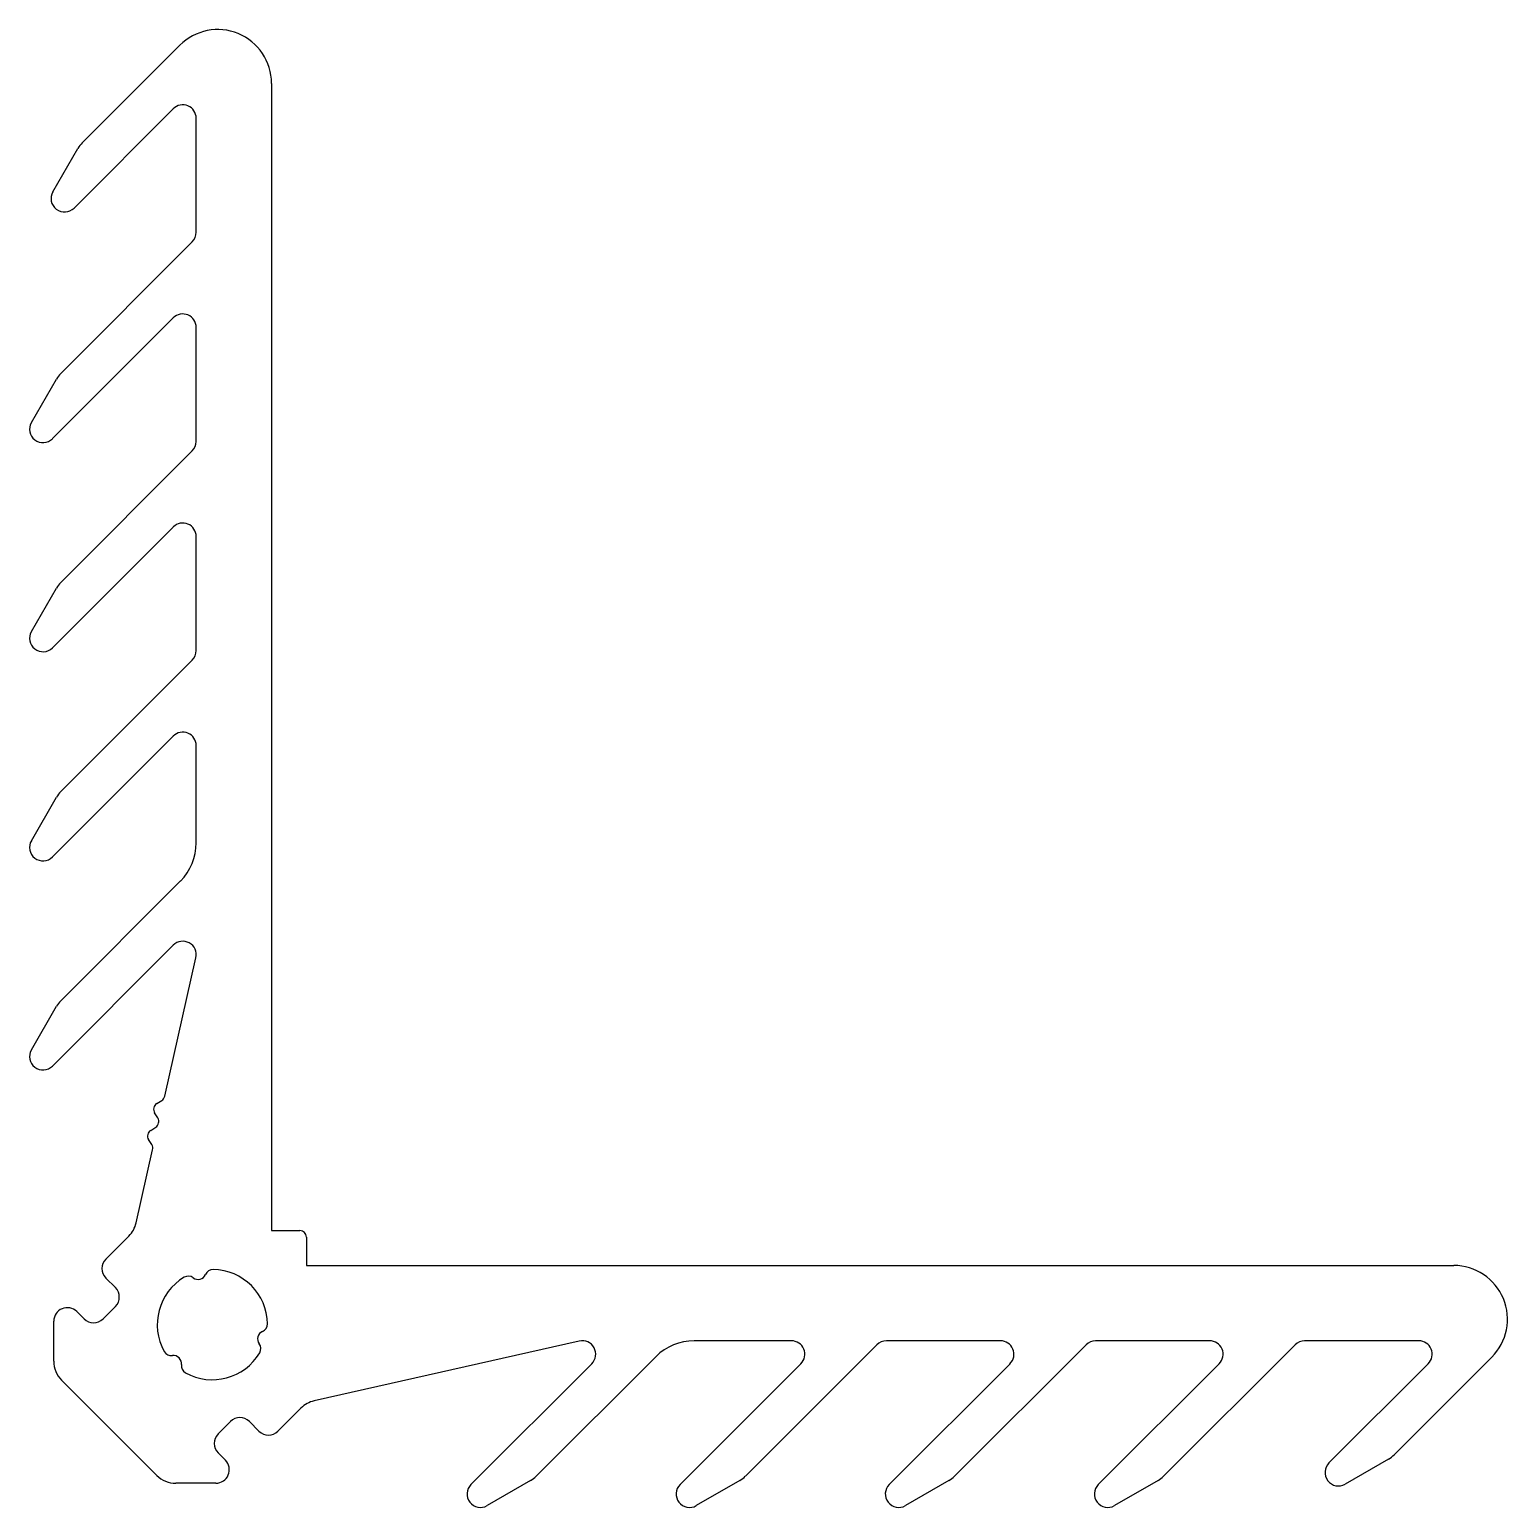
# Model space of a CAD drawing. Extents: x 1.7 to 56.6, y 2 to 56.9.
import ezdxf

# ---------------------------------------------------------------- set-up
doc = ezdxf.new("R2010")
doc.units = 0
doc.layers.get('0').update_dxf_attribs({"linetype": 'CONTINUOUS'})

msp = doc.modelspace()

# ---------------------------------------------------------------- linework, layer by layer
for p, q in [((3.629, 52.723), (7.256, 56.349)), ((10.67, 54.935), (10.67, 12.264)), ((7.017, 53.989), (3.324, 50.296)), ((7.87, 49.393), (7.87, 53.635)), ((2.537, 50.899), (3.47, 52.515)), ((2.829, 44.144), (7.724, 49.039)), ((7.017, 46.211), (2.524, 41.718)), ((7.87, 41.614), (7.87, 45.857)), ((1.737, 42.321), (2.67, 43.937)), ((2.829, 36.366), (7.724, 41.261)), ((7.017, 38.432), (2.524, 33.94)), ((7.87, 33.836), (7.87, 38.079)), ((1.737, 34.543), (2.67, 36.159)), ((2.829, 28.588), (7.724, 33.483)), ((7.017, 30.654), (2.524, 26.161)), ((7.87, 26.679), (7.87, 30.301)), ((1.737, 26.765), (2.67, 28.381)), ((2.829, 20.81), (7.284, 25.265)), ((7.017, 22.876), (2.524, 18.383)), ((6.696, 17.257), (7.858, 22.413)), ((1.737, 18.987), (2.67, 20.603)), ((6.399, 16.983), (6.585, 17.101)), ((6.439, 16.452), (6.322, 16.638)), ((6.176, 15.99), (6.362, 16.107)), ((6.215, 15.459), (6.098, 15.645)), ((5.634, 12.546), (6.248, 15.27)), ((10.67, 12.264), (11.72, 12.264)), ((4.509, 11.203), (5.365, 12.059)), ((11.97, 12.014), (11.97, 10.964)), ((4.863, 10.142), (4.509, 10.496)), ((11.97, 10.964), (54.642, 10.964)), ((4.403, 8.976), (4.863, 9.435)), ((2.57, 7.405), (2.57, 8.895)), ((3.424, 9.248), (3.696, 8.976)), ((22.119, 8.151), (12.253, 5.927)), ((30.007, 8.164), (26.386, 8.164)), ((33.189, 8.017), (28.295, 3.123)), ((37.785, 8.164), (33.543, 8.164)), ((40.967, 8.017), (36.073, 3.123)), ((45.564, 8.164), (41.321, 8.164)), ((48.746, 8.017), (43.851, 3.123)), ((53.342, 8.164), (49.099, 8.164)), ((18.09, 2.817), (22.583, 7.31)), ((24.972, 7.578), (20.516, 3.123)), ((25.868, 2.817), (30.361, 7.31)), ((33.646, 2.817), (38.139, 7.31)), ((41.424, 2.817), (45.917, 7.31)), ((50.002, 3.617), (53.695, 7.31)), ((56.056, 7.549), (52.429, 3.923)), ((6.404, 3.157), (2.863, 6.698)), ((11.765, 5.659), (10.909, 4.803)), ((9.142, 5.157), (8.682, 4.697)), ((10.202, 4.803), (9.849, 5.157)), ((8.682, 3.99), (8.955, 3.717)), ((52.222, 3.764), (50.606, 2.831)), ((8.601, 2.864), (7.111, 2.864)), ((20.309, 2.964), (18.693, 2.031)), ((28.087, 2.964), (26.471, 2.031)), ((35.866, 2.964), (34.25, 2.031)), ((43.644, 2.964), (42.028, 2.031))]:
    msp.add_line(p, q)
for centre, radius, start, end in [((8.67, 54.935), 2, 0, 135), ((7.37, 53.635), 0.5, 0, 135), ((4.336, 52.015), 1, 135, 150), ((2.97, 50.649), 0.5, 150, 315), ((7.37, 49.393), 0.5, 315, 0), ((7.37, 45.857), 0.5, 0, 135), ((3.536, 43.437), 1, 135, 150), ((2.17, 42.071), 0.5, 150, 315), ((7.37, 41.614), 0.5, 315, 0), ((7.37, 38.079), 0.5, 0, 135), ((3.536, 35.659), 1, 135, 150), ((2.17, 34.293), 0.5, 150, 315), ((7.37, 33.836), 0.5, 315, 0), ((7.37, 30.301), 0.5, 0, 135), ((3.536, 27.881), 1, 135, 150), ((2.17, 26.515), 0.5, 150, 315), ((5.87, 26.679), 2, 315, 360), ((7.37, 22.523), 0.5, 347.2968, 135), ((3.536, 20.103), 1, 135, 150), ((2.17, 18.737), 0.5, 150, 315), ((6.452, 17.312), 0.25, 302.3, 347.2968), ((6.533, 16.772), 0.25, 122.3, 212.3), ((6.309, 15.778), 0.25, 122.3, 212.3), ((6.228, 16.319), 0.25, 302.3, 32.3), ((6.004, 15.325), 0.25, 347.2968, 32.3), ((4.658, 12.766), 1, 315, 347.2968), ((11.72, 12.014), 0.25, 0, 90), ((4.863, 10.849), 0.5, 135, 225), ((8.47, 8.764), 2.05, 120.7681, 209.2319), ((7.575, 10.267), 0.3, 52.5719, 120.7681), ((7.94, 10.744), 0.3, 232.5719, 337.4281), ((8.494, 10.514), 0.3, 89.2319, 157.4281), ((8.47, 8.764), 2.05, 0.7681, 89.2319), ((54.642, 8.964), 2, 315, 90), ((4.509, 9.789), 0.5, 315, 45), ((3.07, 8.895), 0.5, 45, 180), ((4.05, 9.329), 0.5, 225, 315), ((10.45, 8.233), 0.3, 112.5719, 217.4281), ((10.22, 8.787), 0.3, 292.5719, 0.7681), ((6.943, 7.909), 0.3, 209.2319, 277.4281), ((8.47, 8.764), 2.05, 240.7681, 329.2319), ((9.974, 7.868), 0.3, 329.2319, 37.4281), ((22.229, 7.664), 0.5, 315, 102.7032), ((26.386, 6.164), 2, 90, 135), ((30.007, 7.664), 0.5, 315, 90), ((33.543, 7.664), 0.5, 90, 135), ((37.785, 7.664), 0.5, 315, 90), ((41.321, 7.664), 0.5, 90, 135), ((45.564, 7.664), 0.5, 315, 90), ((49.099, 7.664), 0.5, 90, 135), ((53.342, 7.664), 0.5, 315, 90), ((3.57, 7.405), 1, 180, 225), ((7.021, 7.314), 0.3, 352.5719, 97.4281), ((7.616, 7.237), 0.3, 172.5719, 240.7681), ((12.473, 4.952), 1, 102.7032, 135), ((9.495, 4.803), 0.5, 45, 135), ((9.036, 4.343), 0.5, 135, 225), ((10.556, 5.157), 0.5, 225, 315), ((51.722, 4.63), 1, 300, 315), ((8.601, 3.364), 0.5, 270, 45), ((50.356, 3.264), 0.5, 135, 300), ((7.111, 3.864), 1, 225, 270), ((18.443, 2.464), 0.5, 135, 300), ((19.809, 3.83), 1, 300, 315), ((26.221, 2.464), 0.5, 135, 300), ((27.587, 3.83), 1, 300, 315), ((34, 2.464), 0.5, 135, 300), ((35.366, 3.83), 1, 300, 315), ((41.778, 2.464), 0.5, 135, 300), ((43.144, 3.83), 1, 300, 315)]:
    msp.add_arc(centre, radius, start, end)

doc.saveas('drawing.dxf')
